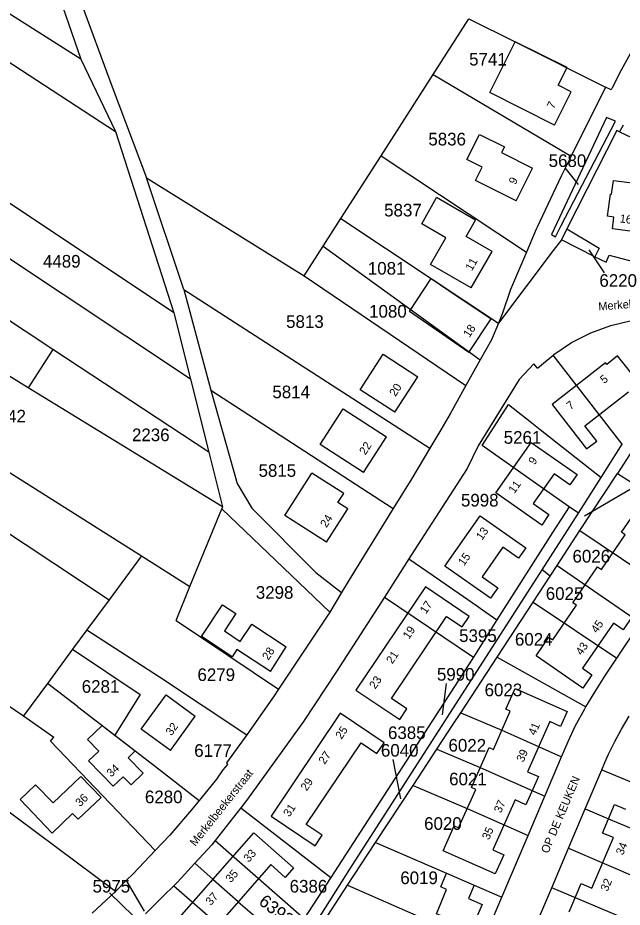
# Model space of a CAD drawing. Extents: x 191922 to 199923, y 328959 to 333350.
# Drawn here: x 196145.9 to 196274.9, y 331119.6 to 331309.5 of the extents above; entities that cross this region are included whole.
import ezdxf

# ---------------------------------------------------------------- set-up
doc = ezdxf.new("R2010")
doc.units = 0
for name, color, linetype in [('bouwvlak', 7, 'Continuous'), ('enkelbestemming', 7, 'Continuous'), ('Level 6', 7, 'Continuous'), ('maatvoering - maximum aantal wooneenheden', 7, 'Continuous'), ('Maatvoering_symbolen', 7, 'Continuous'), ('recreatiewoning', 7, 'Continuous')]:
    doc.layers.add(name, color=color, linetype=linetype)

msp = doc.modelspace()

# ---------------------------------------------------------------- linework, layer by layer
at = {"layer": 'bouwvlak'}
for p, q in [((196262.67, 331277.46), (196265.54, 331273.9)), ((196271.13, 331255.08), (196267.86, 331259.99)), ((196277.45, 331209.29), (196266.9, 331203.1)), ((196237.31, 331167.34), (196236.49, 331160.64)), ((196225.98, 331151.12), (196227.6, 331142.71)), ((196165.46, 331122.67), (196179.82, 331108.73))]:
    msp.add_line(p, q, dxfattribs=at)
at = {"layer": 'Level 6'}
for p, q in [((196311.26, 331365.83), (196274.73, 331298.3)), ((196311.26, 331365.83), (196274.73, 331298.3)), ((196159.3, 331300.71), (196097.23, 331339.9)), ((196092.9, 331333.48), (196166.7, 331285.23)), ((196150.58, 331326.28), (196159.3, 331300.71)), ((196157.38, 331318.14), (196166.04, 331294.78)), ((196234.57, 331297.38), (196242.19, 331309.32)), ((196242.19, 331309.32), (196252.07, 331304.39)), ((196252.07, 331304.39), (196271.38, 331294.74)), ((196159.3, 331300.71), (196166.7, 331285.23)), ((196223.43, 331280.06), (196234.57, 331297.38)), ((196234.57, 331297.38), (196263.99, 331279.96)), ((196274.73, 331298.3), (196272.76, 331294.55)), ((196274.73, 331298.3), (196272.76, 331294.55)), ((196166.04, 331294.78), (196173.37, 331275.36)), ((196271.38, 331294.74), (196263.99, 331279.96)), ((196271.38, 331294.74), (196263.99, 331279.96)), ((196272.55, 331294.14), (196271.38, 331294.74)), ((196272.55, 331294.14), (196271.38, 331294.74)), ((196272.76, 331294.55), (196272.55, 331294.14)), ((196272.76, 331294.55), (196272.55, 331294.14)), ((196271.54, 331288.23), (196259.82, 331263.22)), ((196261.92, 331265.13), (196273.5, 331287.46)), ((196273.5, 331287.46), (196271.54, 331288.23)), ((196275.15, 331286.58), (196274.34, 331285.17)), ((196179.18, 331246.55), (196121.68, 331284.88)), ((196166.7, 331285.23), (196179.18, 331246.55)), ((196273.78, 331285.44), (196263.12, 331264.42)), ((196274.34, 331285.17), (196273.78, 331285.44)), ((196274.34, 331285.17), (196288.77, 331278.31)), ((196214.83, 331266.64), (196223.43, 331280.06)), ((196223.43, 331280.06), (196254.47, 331259.45)), ((196263.99, 331279.96), (196261.87, 331275.72)), ((196263.99, 331279.96), (196261.87, 331275.72)), ((196182.72, 331232.37), (196116.18, 331276.61)), ((196181.29, 331251.5), (196173.37, 331275.36)), ((196173.37, 331275.36), (196207.02, 331254.45)), ((196261.87, 331275.72), (196256.78, 331264.8)), ((196261.87, 331275.72), (196256.78, 331264.8)), ((196211.05, 331260.74), (196214.83, 331266.64)), ((196214.83, 331266.64), (196234.1, 331253.88)), ((196256.78, 331264.8), (196256.58, 331264.36)), ((196256.78, 331264.8), (196256.58, 331264.36)), ((196260.7, 331262.78), (196261.92, 331265.13)), ((196256.58, 331264.36), (196254.47, 331259.45)), ((196256.58, 331264.36), (196254.47, 331259.45)), ((196259.82, 331263.22), (196260.7, 331262.78)), ((196263.12, 331264.42), (196261.95, 331262.14)), ((196263.12, 331264.42), (196269.99, 331260.34)), ((196261.95, 331262.14), (196260.2, 331259.81)), ((196269.11, 331258.45), (196261.95, 331262.14)), ((196153.36, 331238.71), (196120.81, 331260.19)), ((196207.02, 331254.45), (196211.05, 331260.74)), ((196211.05, 331260.74), (196244.62, 331236.49)), ((196260.2, 331259.81), (196248.5, 331244.33)), ((196254.47, 331259.45), (196251.07, 331251.52)), ((196254.47, 331259.45), (196251.07, 331251.52)), ((196269.99, 331260.34), (196269.11, 331258.45)), ((196269.11, 331258.45), (196271.47, 331257.33)), ((196271.47, 331257.33), (196272.14, 331258.82)), ((196272.14, 331258.82), (196279.15, 331257)), ((196207.02, 331254.45), (196241.53, 331231.01)), ((196234.1, 331253.88), (196248.5, 331244.33)), ((196181.29, 331251.5), (196233.85, 331217.6)), ((196181.29, 331251.5), (196187.06, 331229.99)), ((196251.07, 331251.52), (196249.38, 331246.44)), ((196251.07, 331251.52), (196249.38, 331246.44)), ((196085.41, 331249.51), (196172.29, 331194.63)), ((196148.09, 331230.5), (196114.83, 331250.85)), ((196179.18, 331246.55), (196182.72, 331232.37)), ((196249.38, 331246.44), (196248.5, 331244.33)), ((196249.38, 331246.44), (196248.5, 331244.33)), ((196248.5, 331244.33), (196247.01, 331240.74)), ((196248.5, 331244.33), (196247.01, 331240.74)), ((196268.2, 331242.26), (196272.49, 331243.83)), ((196272.49, 331243.83), (196276.94, 331244.87)), ((196264.12, 331240.19), (196268.2, 331242.26)), ((196080.26, 331241.52), (196165.35, 331185.22)), ((196247.01, 331240.74), (196244.62, 331236.49)), ((196247.01, 331240.74), (196244.62, 331236.49)), ((196260.32, 331237.65), (196264.12, 331240.19)), ((196153.36, 331238.71), (196148.09, 331230.5)), ((196186.66, 331216.75), (196153.36, 331238.71)), ((196244.62, 331236.49), (196241.53, 331231.01)), ((196244.62, 331236.49), (196241.53, 331231.01)), ((196256.85, 331234.67), (196260.16, 331237.51)), ((196260.16, 331237.51), (196260.32, 331237.65)), ((196274.92, 331218.44), (196260.16, 331237.51)), ((196256.05, 331235.6), (196252.95, 331232.25)), ((196256.85, 331234.67), (196256.05, 331235.6)), ((196182.72, 331232.37), (196186.66, 331216.75)), ((196189.59, 331205.11), (196148.09, 331230.5)), ((196241.53, 331231.01), (196238.17, 331224.98)), ((196241.53, 331231.01), (196238.17, 331224.98)), ((196252.95, 331232.25), (196244.19, 331218.13)), ((196187.06, 331229.99), (196226.02, 331204.73)), ((196187.06, 331229.99), (196192.68, 331210.04)), ((196245.01, 331218.19), (196250.65, 331226.91)), ((196250.65, 331226.91), (196255.25, 331223.3)), ((196238.17, 331224.98), (196236.2, 331221.53)), ((196238.17, 331224.98), (196236.2, 331221.53)), ((196255.25, 331223.3), (196257.42, 331221.62)), ((196236.2, 331221.53), (196233.85, 331217.6)), ((196236.2, 331221.53), (196233.85, 331217.6)), ((196257.42, 331221.62), (196270.42, 331211.38)), ((196233.85, 331217.6), (196229.99, 331211.15)), ((196233.85, 331217.6), (196229.99, 331211.15)), ((196244.19, 331218.13), (196241.81, 331213.24)), ((196258.15, 331208.95), (196245.01, 331218.19)), ((196270.42, 331211.38), (196274.92, 331218.44)), ((196277.12, 331217.19), (196273.89, 331212.21)), ((196274.92, 331218.44), (196274.99, 331218.55)), ((196064.34, 331216.83), (196147.07, 331160.43)), ((196186.66, 331216.75), (196189.59, 331205.11)), ((196241.81, 331213.24), (196230.5, 331195.73)), ((196265.91, 331200.05), (196273.89, 331212.21)), ((196192.68, 331210.04), (196195.83, 331204.84)), ((196229.99, 331211.15), (196226.02, 331204.73)), ((196229.99, 331211.15), (196226.02, 331204.73)), ((196265.56, 331203.75), (196270.42, 331211.38)), ((196263.6, 331205.12), (196258.15, 331208.95)), ((196182.62, 331188.09), (196189.41, 331204.67)), ((196189.59, 331205.11), (196189.41, 331204.67)), ((196189.41, 331204.67), (196212.52, 331182.63)), ((196195.83, 331204.84), (196209.53, 331191.05)), ((196226.02, 331204.73), (196225.12, 331203.27)), ((196226.02, 331204.73), (196225.12, 331203.27)), ((196263.6, 331205.12), (196260.01, 331199.61)), ((196265.56, 331203.75), (196263.6, 331205.12)), ((196225.12, 331203.27), (196216.6, 331189.48)), ((196225.12, 331203.27), (196216.6, 331189.48)), ((196257.8, 331191.63), (196265.56, 331203.75)), ((196261.01, 331192.56), (196265.91, 331200.05)), ((196265.91, 331200.05), (196283.89, 331187.93)), ((196260.01, 331199.61), (196248.14, 331180.97)), ((196172.29, 331194.63), (196165.35, 331185.22)), ((196172.29, 331194.63), (196182.62, 331188.09)), ((196230.5, 331195.73), (196229.38, 331193.99)), ((196229.38, 331193.99), (196224.14, 331185.83)), ((196229.38, 331193.99), (196234.53, 331190.43)), ((196259.54, 331190.32), (196261.01, 331192.56)), ((196261.01, 331192.56), (196278.8, 331180.32)), ((196209.53, 331191.05), (196215, 331186.8)), ((196216.8, 331127.7), (196257.8, 331191.63)), ((196259.54, 331190.32), (196257.8, 331191.63)), ((196216.6, 331189.48), (196215, 331186.8)), ((196216.6, 331189.48), (196215, 331186.8)), ((196234.53, 331190.43), (196235.3, 331189.94)), ((196235.3, 331189.94), (196243.83, 331184.01)), ((196255.89, 331184.7), (196259.54, 331190.32)), ((196179.66, 331180.84), (196182.62, 331188.09)), ((196215, 331186.8), (196212.52, 331182.63)), ((196215, 331186.8), (196212.52, 331182.63)), ((196165.35, 331185.22), (196160.64, 331178.84)), ((196224.14, 331185.83), (196213.94, 331169.93)), ((196224.14, 331185.83), (196243.18, 331173.01)), ((196166.71, 331122.97), (196084.34, 331184.29)), ((196243.83, 331184.01), (196245.07, 331183.09)), ((196245.07, 331183.09), (196248.14, 331180.97)), ((196248.23, 331173), (196255.89, 331184.7)), ((196255.89, 331184.7), (196273.77, 331172.79)), ((196212.36, 331182.38), (196201.55, 331166.17)), ((196212.36, 331182.38), (196201.55, 331166.17)), ((196212.52, 331182.63), (196212.36, 331182.38)), ((196212.52, 331182.63), (196212.36, 331182.38)), ((196179.66, 331180.84), (196201.55, 331166.17)), ((196248.14, 331180.97), (196243.18, 331173.01)), ((196273.77, 331172.79), (196278.8, 331180.32)), ((196160.64, 331178.84), (196157.58, 331174.68)), ((196160.64, 331178.84), (196176.12, 331168.8)), ((196157.58, 331174.68), (196152.19, 331167.37)), ((196157.58, 331174.68), (196172.03, 331165.03)), ((196243.18, 331173.01), (196212.68, 331125.97)), ((196240.46, 331161.12), (196248.23, 331173)), ((196248.23, 331173), (196267.17, 331162.36)), ((196213.94, 331169.93), (196206.86, 331159.24)), ((196176.12, 331168.8), (196194.77, 331156.42)), ((196152.19, 331167.37), (196147.07, 331160.43)), ((196158.59, 331162.46), (196152.19, 331167.37)), ((196201.55, 331166.17), (196200.6, 331164.75)), ((196201.55, 331166.17), (196200.6, 331164.75)), ((196172.03, 331165.03), (196166.59, 331156.31)), ((196200.6, 331164.75), (196194.77, 331156.42)), ((196200.6, 331164.75), (196194.77, 331156.42)), ((196158.59, 331162.46), (196166.59, 331156.31)), ((196147.07, 331160.43), (196153.55, 331155.93)), ((196240.46, 331161.12), (196249.22, 331157.37)), ((196274.8, 331157.59), (196276.44, 331160.36)), ((196206.86, 331159.24), (196194.95, 331142.65)), ((196194.77, 331156.42), (196193.09, 331154.03)), ((196194.77, 331156.42), (196193.09, 331154.03)), ((196273.36, 331154.98), (196274.8, 331157.59)), ((196152.87, 331155.06), (196153.55, 331155.93)), ((196175.2, 331131.68), (196152.87, 331155.06)), ((196166.59, 331156.31), (196170.92, 331153)), ((196272.03, 331152.28), (196273.36, 331154.98)), ((196170.92, 331153), (196174.63, 331150.12)), ((196193.09, 331154.03), (196190.45, 331150.42)), ((196193.09, 331154.03), (196190.45, 331150.42)), ((196230.26, 331145.59), (196235.36, 331153.36)), ((196235.36, 331153.36), (196244.6, 331149.44)), ((196258.37, 331143.28), (196261.93, 331151.68)), ((196271.24, 331150.46), (196272.03, 331152.28)), ((196174.63, 331150.12), (196184.62, 331142.4)), ((196189.66, 331148.91), (196188.27, 331146.97)), ((196189.66, 331148.91), (196188.27, 331146.97)), ((196190.62, 331150.1), (196189.66, 331148.91)), ((196190.62, 331150.1), (196189.66, 331148.91)), ((196190.45, 331150.42), (196190.62, 331150.1)), ((196190.45, 331150.42), (196190.62, 331150.1)), ((196244.6, 331149.44), (196258.37, 331143.28)), ((196267.04, 331140.58), (196270.59, 331148.93)), ((196270.59, 331148.93), (196271.24, 331150.46)), ((196270.59, 331148.93), (196285.82, 331142.61)), ((196188.27, 331146.97), (196184.93, 331142.78)), ((196188.27, 331146.97), (196184.93, 331142.78)), ((196222.28, 331133.44), (196230.26, 331145.59)), ((196230.26, 331145.59), (196241.81, 331140.66)), ((196254.82, 331134.91), (196258.37, 331143.28)), ((196184.62, 331142.4), (196182.93, 331140.37)), ((196184.62, 331142.4), (196182.93, 331140.37)), ((196184.93, 331142.78), (196184.62, 331142.4)), ((196184.93, 331142.78), (196184.62, 331142.4)), ((196194.95, 331142.65), (196193.48, 331140.8)), ((196182.93, 331140.37), (196178.35, 331134.99)), ((196182.93, 331140.37), (196178.35, 331134.99)), ((196193.48, 331140.8), (196187.98, 331133.83)), ((196193.48, 331140.8), (196212.68, 331125.97)), ((196241.81, 331140.66), (196254.82, 331134.91)), ((196263.49, 331132.22), (196267.04, 331140.58)), ((196267.04, 331140.58), (196272.02, 331138.47)), ((196272.02, 331138.47), (196283.17, 331133.74)), ((196178.35, 331134.99), (196175.2, 331131.68)), ((196178.35, 331134.99), (196175.2, 331131.68)), ((196187.98, 331133.83), (196187.28, 331132.94)), ((196187.98, 331133.83), (196206.98, 331117.17)), ((196249.23, 331121.74), (196254.82, 331134.91)), ((196175.2, 331131.68), (196170.52, 331126.75)), ((196175.2, 331131.68), (196170.52, 331126.75)), ((196187.28, 331132.94), (196183.64, 331128.97)), ((196259.89, 331123.74), (196263.49, 331132.22)), ((196263.49, 331132.22), (196278.67, 331125.66)), ((196183.64, 331128.97), (196179.95, 331124.93)), ((196170.52, 331126.75), (196169.03, 331125.28)), ((196170.52, 331126.75), (196169.03, 331125.28)), ((196212.68, 331125.97), (196206.98, 331117.17)), ((196209.09, 331115.53), (196216.8, 331127.7)), ((196169.03, 331125.28), (196166.71, 331122.97)), ((196169.03, 331125.28), (196172.84, 331118.77)), ((196169.03, 331125.28), (196172.84, 331118.77)), ((196179.18, 331124.19), (196176.98, 331122.05)), ((196179.95, 331124.93), (196179.18, 331124.19)), ((196179.18, 331124.19), (196188.66, 331115.91)), ((196210.2, 331115.01), (196216.29, 331124.3)), ((196166.71, 331122.97), (196161.76, 331118.31)), ((196256.3, 331115.28), (196259.89, 331123.74)), ((196276.04, 331116.89), (196259.89, 331123.74)), ((196176.98, 331122.05), (196174.64, 331119.68)), ((196245.01, 331111.78), (196249.23, 331121.74)), ((196174.64, 331119.68), (196173.17, 331118.19))]:
    msp.add_line(p, q, dxfattribs=at)
for points in [[(196273.89, 331212.21), (196276.83, 331210.37), (196277.74, 331211.8), (196293.3, 331202.02)], [(196267.17, 331162.36), (196269.05, 331165.54), (196271.2, 331168.9), (196273.77, 331172.79)], [(196261.93, 331151.68), (196263.39, 331155), (196264.9, 331158.22), (196266.91, 331161.93), (196267.17, 331162.36)], [(196235.36, 331153.36), (196238.71, 331158.46), (196240.46, 331161.12)], [(196249.22, 331157.37), (196251.76, 331156.24), (196261.93, 331151.68)], [(196216.29, 331124.3), (196222.23, 331133.38), (196222.28, 331133.44)], [(196222.28, 331133.44), (196237.4, 331126.84), (196249.23, 331121.74)], [(196183.64, 331128.97), (196187.56, 331125.53), (196192.95, 331120.79), (196192.9, 331120.73), (196195.9, 331118.19), (196203.38, 331111.62)], [(196216.29, 331124.3), (196233.15, 331116.91), (196245.01, 331111.78)]]:
    msp.add_lwpolyline(points, dxfattribs=at)
at = {"layer": 'recreatiewoning'}
for p, q in [((196246.63, 331293.54), (196252.07, 331304.39)), ((196263.18, 331298.88), (196252.07, 331304.39)), ((196261.26, 331295.11), (196263.18, 331298.88)), ((196263.99, 331293.71), (196261.26, 331295.11)), ((196260.45, 331286.62), (196246.63, 331293.54)), ((196260.45, 331286.62), (196263.99, 331293.71)), ((196241.74, 331279.24), (196244.45, 331284.63)), ((196244.45, 331284.63), (196249.78, 331281.96)), ((196249.78, 331281.96), (196249.16, 331280.72)), ((196249.16, 331280.72), (196255.78, 331277.41)), ((196245.03, 331277.6), (196241.74, 331279.24)), ((196243.61, 331274.77), (196245.03, 331277.6)), ((196252.25, 331270.44), (196255.78, 331277.41)), ((196252.25, 331270.44), (196243.61, 331274.77)), ((196272.67, 331271.84), (196273.05, 331274.75)), ((196273.05, 331274.75), (196277.59, 331274.18)), ((196232.12, 331265.55), (196235.24, 331271.14)), ((196243.59, 331266.33), (196235.24, 331271.14)), ((196271.78, 331267.13), (196272.44, 331271.87)), ((196272.44, 331271.87), (196272.67, 331271.84)), ((196273.14, 331266.94), (196271.78, 331267.13)), ((196272.83, 331264.42), (196273.14, 331266.94)), ((196237.29, 331262.56), (196232.12, 331265.55)), ((196241.57, 331262.84), (196243.59, 331266.33)), ((196247.14, 331259.64), (196241.57, 331262.84)), ((196278.78, 331263.67), (196272.83, 331264.42)), ((196233.99, 331256.83), (196237.29, 331262.56)), ((196242.64, 331251.84), (196247.14, 331259.64)), ((196242.64, 331251.84), (196233.99, 331256.83)), ((196229.5, 331246.83), (196234.1, 331253.88)), ((196234.1, 331253.88), (196239.9, 331249.95)), ((196239.9, 331249.95), (196246.95, 331245.26)), ((196242.2, 331238.07), (196229.5, 331246.83)), ((196242.2, 331238.07), (196246.95, 331245.26)), ((196218.99, 331230.09), (196223.9, 331237.66)), ((196223.9, 331237.66), (196231.26, 331232.88)), ((196273.93, 331237.35), (196271.61, 331235.5)), ((196278.42, 331231.72), (196273.93, 331237.35)), ((196271.35, 331235.83), (196259.95, 331226.95)), ((196271.61, 331235.5), (196271.35, 331235.83)), ((196226.35, 331225.32), (196231.26, 331232.88)), ((196226.35, 331225.32), (196218.99, 331230.09)), ((196266.95, 331222.4), (196276.26, 331229.64)), ((196259.95, 331226.95), (196267.32, 331217.46)), ((196210.43, 331218.41), (196215.35, 331226.03)), ((196215.35, 331226.03), (196224.59, 331220.07)), ((196269.48, 331219.14), (196266.95, 331222.4)), ((196219.68, 331212.45), (196224.59, 331220.07)), ((196267.32, 331217.46), (196269.48, 331219.14)), ((196219.68, 331212.45), (196210.43, 331218.41)), ((196247.94, 331208.07), (196255.49, 331218.86)), ((196255.49, 331218.86), (196265.29, 331211.99)), ((196202.86, 331203.24), (196208.66, 331212.26)), ((196215.45, 331207.92), (196208.66, 331212.26)), ((196260.37, 331212.12), (196255.93, 331205.79)), ((196263.73, 331209.77), (196260.37, 331212.12)), ((196265.29, 331211.99), (196263.73, 331209.77)), ((196214.21, 331205.99), (196215.45, 331207.92)), ((196257.73, 331201.21), (196247.94, 331208.07)), ((196216.32, 331204.64), (196214.21, 331205.99)), ((196255.93, 331205.79), (196259.29, 331203.43)), ((196211.77, 331197.53), (196216.32, 331204.64)), ((196211.77, 331197.53), (196202.86, 331203.24)), ((196259.29, 331203.43), (196257.73, 331201.21)), ((196185.07, 331177.39), (196189.57, 331184.19)), ((196189.57, 331184.19), (196192.44, 331182.3)), ((196192.44, 331182.3), (196189.99, 331178.59)), ((196193.38, 331176.35), (196195.82, 331180.04)), ((196195.82, 331180.04), (196203.2, 331175.16)), ((196191.63, 331173.06), (196185.07, 331177.39)), ((196189.99, 331178.59), (196193.38, 331176.35)), ((196192.66, 331174.63), (196191.63, 331173.06)), ((196199.8, 331169.92), (196192.66, 331174.63)), ((196199.8, 331169.92), (196203.2, 331175.16)), ((196172.23, 331157.61), (196177.54, 331164.91)), ((196177.54, 331164.91), (196183.77, 331160.38)), ((196178.47, 331153.07), (196183.77, 331160.38)), ((196214.73, 331161.03), (196199.94, 331139.05)), ((196224.09, 331154.71), (196214.73, 331161.03)), ((196160.77, 331155.42), (196163.87, 331158.39)), ((196163.87, 331158.39), (196170.91, 331152.99)), ((196178.47, 331153.07), (196172.23, 331157.61)), ((196163.15, 331152.93), (196160.77, 331155.42)), ((196207.45, 331137.27), (196219.19, 331154.72)), ((196219.19, 331154.72), (196222.56, 331152.44)), ((196222.56, 331152.44), (196224.09, 331154.71)), ((196160.97, 331150.86), (196163.15, 331152.93)), ((196169.42, 331151.5), (196170.91, 331152.99)), ((196160.97, 331150.86), (196166.2, 331145.45)), ((196172.67, 331148.21), (196169.42, 331151.5)), ((196153.4, 331141.85), (196159.36, 331147.54)), ((196159.36, 331147.54), (196163.67, 331143.03)), ((196166.2, 331145.45), (196168.37, 331147.47)), ((196168.37, 331147.47), (196170.11, 331145.71)), ((196170.11, 331145.71), (196172.67, 331148.21)), ((196146.37, 331142.6), (196149.68, 331145.75)), ((196149.68, 331145.75), (196153.4, 331141.85)), ((196243.64, 331144.76), (196242.72, 331145.15)), ((196153.21, 331135.43), (196146.37, 331142.6)), ((196158.77, 331138.36), (196163.67, 331143.03)), ((196270.73, 331135.43), (196273.3, 331141.5)), ((196273.3, 331141.5), (196275.6, 331140.53)), ((196153.21, 331135.43), (196157.55, 331139.6)), ((196157.55, 331139.6), (196158.77, 331138.36)), ((196199.94, 331139.05), (196209.33, 331132.72)), ((196210.85, 331134.98), (196207.45, 331137.27)), ((196178.83, 331115.61), (196196.28, 331135.45)), ((196196.28, 331135.45), (196204.74, 331128.02)), ((196209.33, 331132.72), (196210.85, 331134.98)), ((196268.46, 331123.68), (196273.04, 331134.48)), ((196273.04, 331134.48), (196270.73, 331135.43)), ((196199.87, 331128.68), (196186.02, 331112.9)), ((196202.95, 331125.97), (196199.87, 331128.68)), ((196204.74, 331128.02), (196202.95, 331125.97)), ((196243.31, 331124.29), (196242.08, 331121.45)), ((196263.61, 331118.59), (196266.18, 331124.65)), ((196266.18, 331124.65), (196268.46, 331123.68)), ((196242.08, 331121.45), (196245.02, 331120.18))]:
    msp.add_line(p, q, dxfattribs=at)
for points in [[(196254.35, 331196.32), (196252.79, 331194.1), (196249.44, 331196.45), (196245.01, 331190.13), (196248.36, 331187.78), (196246.81, 331185.56), (196237.03, 331192.41), (196244.59, 331203.17), (196254.35, 331196.32)], [(196287.46, 331196.75), (196285.47, 331193.88), (196283.43, 331195.3), (196276.79, 331185.66), (196278.86, 331184.28), (196275.11, 331178.85), (196273.05, 331180.26), (196266.42, 331170.66), (196268.47, 331169.25), (196266.5, 331166.39), (196256.53, 331173.3), (196259.27, 331177.25), (196260.09, 331176.67), (196265.18, 331184.07), (196264.35, 331184.6), (196269.67, 331192.28), (196270.5, 331191.71), (196275.56, 331199.08), (196274.76, 331199.65), (196277.5, 331203.62), (196287.46, 331196.75)], [(196242.26, 331181.68), (196232.89, 331187.99), (196218.07, 331165.97), (196227.45, 331159.7), (196228.96, 331161.95), (196225.64, 331164.19), (196237.41, 331181.67), (196240.74, 331179.43), (196242.26, 331181.68)], [(196242.72, 331145.15), (196246.49, 331153.7), (196247.42, 331153.27), (196251.02, 331161.47), (196250.07, 331161.88), (196252.07, 331166.27), (196263.14, 331161.37), (196261.74, 331158.2), (196259.46, 331159.22), (196254.73, 331148.51), (196257.02, 331147.5), (196254.34, 331141.47), (196252.06, 331142.49), (196247.33, 331131.82), (196249.63, 331130.79), (196247.82, 331126.71), (196236.72, 331131.6), (196239.07, 331136.96), (196239.97, 331136.55), (196243.64, 331144.76)], [(196245.02, 331120.18), (196242.73, 331114.95), (196235.25, 331118.21), (196237.44, 331123.37), (196236.16, 331123.94), (196237.4, 331126.84), (196243.31, 331124.29), (196242.08, 331121.45), (196245.02, 331120.18)]]:
    msp.add_lwpolyline(points, dxfattribs=at)

# ---------------------------------------------------------------- texts
at = {"layer": 'enkelbestemming'}
for s, p in [('5741', (196242.24, 331299.33)), ('5836', (196233.53, 331282.26)), ('5680', (196259.22, 331277.66)), ('5837', (196224.09, 331267.1)), ('4489', (196151.24, 331256.17)), ('1081', (196220.61, 331254.67)), ('6220', (196270.05, 331252.07)), ('1080', (196220.88, 331245.49)), ('5813', (196203.16, 331243.3)), ('5814', (196200.23, 331228.28)), ('1042', (196139.57, 331223.1)), ('2236', (196170.25, 331219.11)), ('5261', (196249.62, 331218.56)), ('5815', (196197.27, 331211.5)), ('5998', (196240.49, 331205.15)), ('6026', (196264.31, 331193.19)), ('3298', (196196.69, 331185.46)), ('6025', (196258.6, 331185.22)), ('5395', (196240.1, 331176.23)), ('6024', (196252.02, 331175.45)), ('6279', (196184.23, 331167.9)), ('5990', (196235.36, 331167.97)), ('6281', (196159.52, 331165.38)), ('6023', (196245.54, 331164.65)), ('6385', (196224.91, 331155.51)), ('6040', (196223.4, 331151.74)), ('6022', (196237.83, 331152.82)), ('6177', (196183.54, 331151.7)), ('6021', (196237.97, 331145.62)), ('6280', (196173.01, 331141.8)), ('6020', (196232.63, 331136.11)), ('6019', (196227.54, 331124.53)), ('5975', (196161.83, 331122.72)), ('6386', (196203.91, 331122.72))]:
    msp.add_text(s, height=2.7, dxfattribs=at).set_placement(p)
msp.add_text('6392', height=2.7, rotation=321.9234, dxfattribs=at).set_placement((196197.12, 331120.4))
at = {"layer": 'maatvoering - maximum aantal wooneenheden'}
for s, rotation, p in [('7', 63.4349, (196260.3, 331289.92)), ('9', 63.1786, (196252.14, 331273.77)), ('16', 352.875, (196274.32, 331265.84)), ('11', 60.0489, (196242.82, 331255.34)), ('18', 56.5484, (196242.29, 331241.11)), ('5', 37.8901, (196271.05, 331231.29)), ('20', 57.0098, (196226.52, 331228.52)), ('7', 37.8901, (196263.88, 331225.7)), ('22', 57.2165, (196220.1, 331216.05)), ('9', 55.0691, (196256.18, 331213.92)), ('11', 55.0221, (196251.91, 331207.8)), ('24', 57.375, (196211.78, 331200.52)), ('13', 54.9422, (196244.99, 331197.83)), ('15', 54.9422, (196241.14, 331192.35)), ('17', 56.0555, (196233.02, 331182.1)), ('19', 56.0555, (196229.38, 331176.69)), ('45', 55.3556, (196269.54, 331177.99)), ('43', 55.3556, (196266.27, 331173.26)), ('28', 57.0098, (196199.37, 331172.2)), ('21', 56.0555, (196225.83, 331171.41)), ('23', 56.0555, (196222.22, 331166.05)), ('32', 54.0823, (196178.69, 331156.1)), ('25', 56.0555, (196214.99, 331155.33)), ('41', 66.1539, (196256.36, 331156.15)), ('27', 56.0555, (196211.39, 331149.97)), ('39', 66.1539, (196253.83, 331150.44)), ('34', 42.972, (196165.81, 331147.27)), ('29', 56.0555, (196207.56, 331144.28)), ('36', 43.6621, (196159.16, 331140.94)), ('31', 56.0555, (196203.84, 331138.76)), ('37', 66.1015, (196249.02, 331139.58)), ('35', 66.1015, (196246.48, 331133.85)), ('33', 48.6901, (196195.18, 331129.05)), ('34', 67.0273, (196275.08, 331130.57)), ('35', 48.6901, (196191.35, 331124.7)), ('32', 67.0273, (196271.8, 331122.85)), ('37', 48.6901, (196187.08, 331119.84))]:
    msp.add_text(s, height=1.75, rotation=rotation, dxfattribs=at).set_placement(p)
at = {"layer": 'Maatvoering_symbolen'}
for s, rotation, p in [('Merkelbeekerstraat', 4.5351, (196269.9, 331246.99)), ('Merkelbeekerstraat', 51.5819, (196183.78, 331132.48)), ('OP DE KEUKEN', 67.0273, (196259.11, 331130.94))]:
    msp.add_text(s, height=1.75, rotation=rotation, dxfattribs=at).set_placement(p)

doc.saveas('drawing.dxf')
